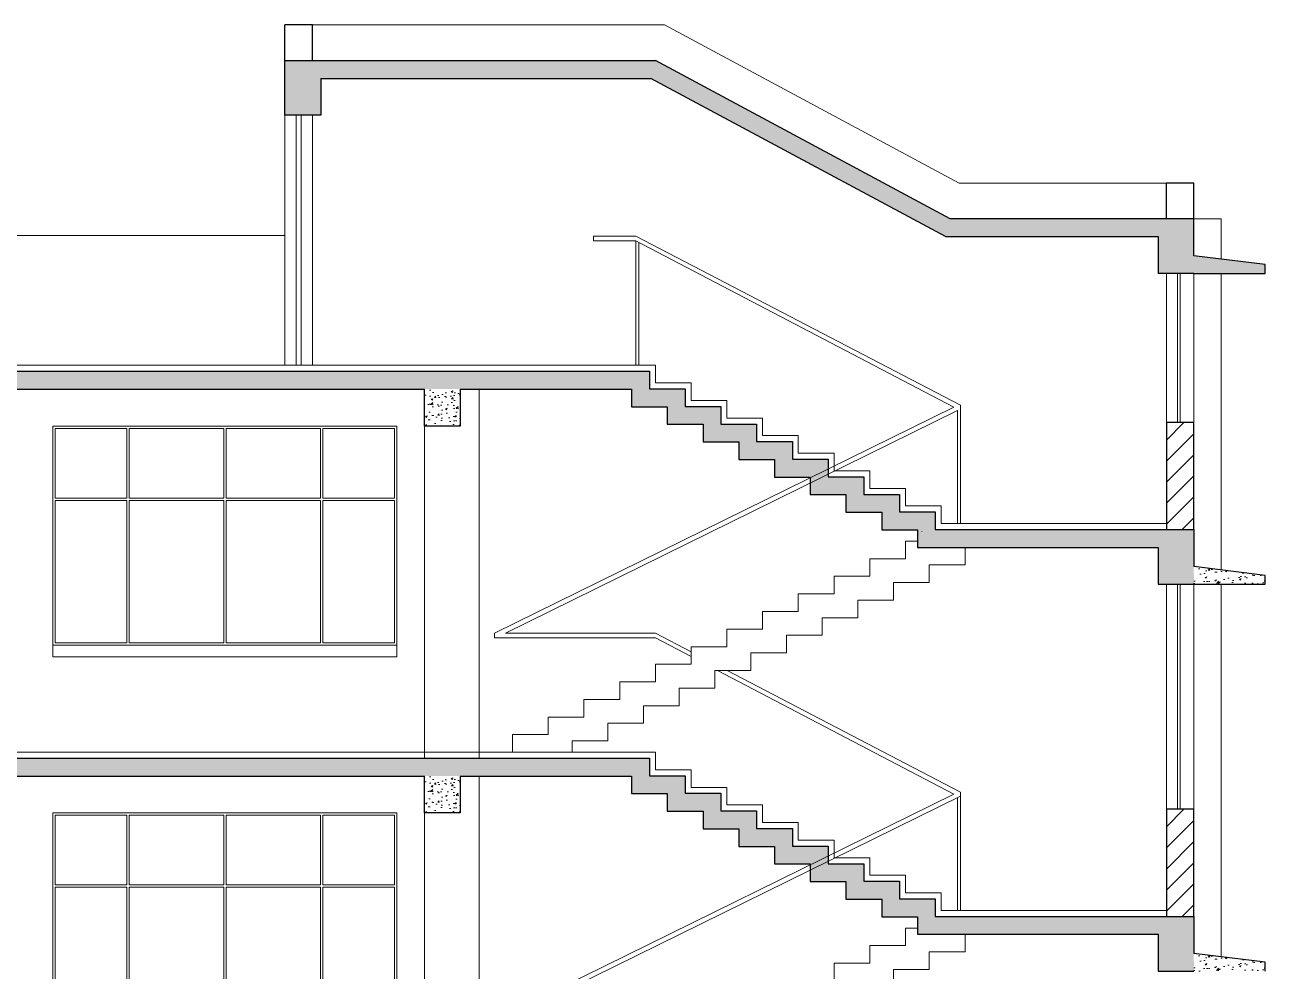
# Model space of a CAD drawing. Header units: millimetres. Extents: x 3614 to 12428, y -844 to 6844.
# Drawn here: x 5514.54 to 5524.96, y -585.1 to -577.15 of the extents above; entities that cross this region are included whole.
import ezdxf

# ---------------------------------------------------------------- set-up
doc = ezdxf.new("R2010")
doc.units = ezdxf.units.MM
doc.header["$LTSCALE"] = 40
doc.header["$MEASUREMENT"] = 0
for name, color, linetype, lineweight in [('CLL LEV.', 15, 'CONTINUOUS', 18), ('Column Hatch', 253, 'CONTINUOUS', 13), ('Door', 54, 'CONTINUOUS', 18), ('E1', 7, 'CONTINUOUS', 20), ('E6', 254, 'CONTINUOUS', 15), ('elevation', 7, 'CONTINUOUS', 9), ('FLOOR FINISH', 10, 'CONTINUOUS', 15), ('Hatch', 42, 'CONTINUOUS', 15), ('Railing', 23, 'CONTINUOUS', 18), ('Stair', 1, 'CONTINUOUS', 15), ('Wall', 7, 'CONTINUOUS', 30), ('Window', 150, 'CONTINUOUS', 15), ('Window-Wall', 7, 'CONTINUOUS', 18)]:
    doc.layers.add(name, color=color, linetype=linetype, lineweight=lineweight)

# ---------------------------------------------------------------- blocks, each defined once
blk = doc.blocks.new('WINDOW FRONT CORR')
at = {"layer": 'CLL LEV.', "ltscale": 0.05}
blk.add_line((6032.887, -394.511), (6035.777, -394.511), dxfattribs=at)
at = {"layer": 'CLL LEV.', "linetype": 'Continuous', "ltscale": 0.05}
blk.add_lwpolyline([(6035.777, -394.511), (6032.887, -394.511), (6032.887, -394.611), (6035.777, -394.611)], close=True, dxfattribs=at)
at = {"layer": 'Window', "linetype": 'Continuous', "ltscale": 0.05}
blk.add_lwpolyline([(6032.887, -394.511), (6035.777, -394.511), (6035.777, -392.671), (6032.887, -392.671)], close=True, dxfattribs=at)
at = {"layer": 'Window', "ltscale": 0.05}
for points in [[(6033.51, -393.276), (6032.907, -393.276), (6032.907, -392.691), (6033.51, -392.691)], [(6033.53, -393.276), (6034.322, -393.276), (6034.322, -392.691), (6033.53, -392.691)], [(6034.342, -393.276), (6035.135, -393.276), (6035.135, -392.691), (6034.342, -392.691)], [(6035.155, -393.276), (6035.757, -393.276), (6035.757, -392.691), (6035.155, -392.691)], [(6033.51, -394.491), (6032.907, -394.491), (6032.907, -393.296), (6033.51, -393.296)], [(6033.53, -394.491), (6034.322, -394.491), (6034.322, -393.296), (6033.53, -393.296)], [(6034.342, -394.491), (6035.135, -394.491), (6035.135, -393.296), (6034.342, -393.296)], [(6035.155, -394.491), (6035.757, -394.491), (6035.757, -393.296), (6035.155, -393.296)]]:
    blk.add_lwpolyline(points, close=True, dxfattribs=at)
blk = doc.blocks.new('railing')
at = {"layer": 'Railing'}
for p, q in [((5461.695, -587.249), (5458.97, -588.67)), ((5461.695, -587.249), (5462.052, -587.249)), ((5462.052, -587.289), (5462.052, -587.249)), ((5461.695, -587.289), (5459.027, -588.686)), ((5461.67, -588.334), (5461.67, -587.302)), ((5461.695, -588.334), (5461.695, -587.289)), ((5461.695, -587.289), (5462.052, -587.289)), ((5458.97, -589.664), (5458.97, -588.67)), ((5462.792, -590.584), (5458.995, -588.714)), ((5458.995, -589.664), (5458.995, -588.714)), ((5462.882, -590.584), (5459.027, -588.686)), ((5459.295, -589.733), (5459.295, -589.73)), ((5461.532, -590.584), (5461.232, -590.74)), ((5461.532, -590.584), (5462.792, -590.584)), ((5462.882, -590.624), (5462.882, -590.584)), ((5461.532, -590.624), (5461.232, -590.781)), ((5461.532, -590.624), (5462.882, -590.624)), ((5460.93, -590.898), (5458.97, -591.92)), ((5461.01, -590.898), (5459.027, -591.936)), ((5458.97, -592.914), (5458.97, -591.92)), ((5462.792, -593.834), (5458.97, -591.952)), ((5462.882, -593.834), (5459.027, -591.936)), ((5458.995, -592.914), (5458.995, -591.964)), ((5462.57, -594.686), (5462.57, -593.725)), ((5461.532, -593.834), (5461.232, -593.99)), ((5461.532, -593.834), (5462.792, -593.834)), ((5462.595, -594.686), (5462.595, -593.737)), ((5462.882, -593.834), (5462.882, -593.874)), ((5461.532, -593.874), (5461.232, -594.031)), ((5461.532, -593.874), (5462.882, -593.874)), ((5460.93, -594.148), (5458.97, -595.17)), ((5461.01, -594.148), (5459.027, -595.186)), ((5458.97, -596.164), (5458.97, -595.17)), ((5462.882, -597.084), (5459.027, -595.186)), ((5462.792, -597.084), (5458.97, -595.202)), ((5458.995, -596.164), (5458.995, -595.214)), ((5461.532, -597.084), (5461.232, -597.24)), ((5461.532, -597.124), (5461.232, -597.281)), ((5461.532, -597.084), (5462.792, -597.084)), ((5461.532, -597.124), (5462.882, -597.124)), ((5462.882, -597.084), (5462.882, -597.124)), ((5460.93, -597.398), (5458.97, -598.42)), ((5461.01, -597.398), (5459.027, -598.436)), ((5458.97, -599.414), (5458.97, -598.42)), ((5460.022, -598.97), (5458.97, -598.452)), ((5458.995, -599.414), (5458.995, -598.464)), ((5460.032, -598.931), (5459.027, -598.436)), ((5462.732, -600.26), (5460.195, -599.011)), ((5462.714, -600.296), (5460.232, -599.074)), ((5459.873, -599.856), (5459.873, -599.318)), ((5459.91, -599.858), (5459.91, -599.318)), ((5460.77, -600.3), (5460.77, -599.338)), ((5460.806, -600.302), (5460.806, -599.353)), ((5461.666, -600.743), (5461.666, -599.782)), ((5461.706, -600.743), (5461.706, -599.794)), ((5462.566, -601.186), (5462.566, -600.225)), ((5462.606, -601.186), (5462.606, -600.237)), ((5462.714, -600.296), (5462.732, -600.26))]:
    blk.add_line(p, q, dxfattribs=at)
at = {"layer": 'Railing', "ltscale": 0.05}
for points in [[(5460.232, -599.119), (5460.77, -599.388), (5460.77, -599.411), (5460.232, -599.142)], [(5459.954, -599.17), (5460.77, -599.578), (5460.77, -599.601), (5459.932, -599.182)]]:
    blk.add_lwpolyline(points, dxfattribs=at)
for points in [[(5459.91, -599.338), (5460.77, -599.768), (5460.77, -599.791), (5459.91, -599.361)], [(5460.806, -599.401), (5461.666, -599.831), (5461.666, -599.854), (5460.806, -599.424)], [(5459.91, -599.528), (5460.77, -599.958), (5460.77, -599.981), (5459.91, -599.551)], [(5460.806, -599.591), (5461.666, -600.021), (5461.666, -600.044), (5460.806, -599.614)], [(5460.806, -599.782), (5461.666, -600.212), (5461.666, -600.234), (5460.806, -599.804)], [(5461.706, -599.845), (5462.566, -600.275), (5462.566, -600.297), (5461.706, -599.867)], [(5460.806, -599.972), (5461.666, -600.402), (5461.666, -600.424), (5460.806, -599.994)], [(5461.706, -600.035), (5462.566, -600.465), (5462.566, -600.487), (5461.706, -600.057)], [(5461.706, -600.225), (5462.566, -600.655), (5462.566, -600.677), (5461.706, -600.247)], [(5461.706, -600.415), (5462.566, -600.845), (5462.566, -600.867), (5461.706, -600.437)]]:
    blk.add_lwpolyline(points, close=True, dxfattribs=at)

msp = doc.modelspace()

# ---------------------------------------------------------------- hatches: boundary and pattern name
at = {"layer": 'Column Hatch', "ltscale": 0.05}
h = msp.add_hatch(dxfattribs=at)
h.set_pattern_fill('ANSI31', color=256)
h.set_pattern_definition([(45, (-344.00288, -120.16366), (-0.0883883476, 0.0883883476), [])])
h.paths.add_polyline_path([(5524.129, -581.3893), (5524.359, -581.3893), (5524.359, -580.4893), (5524.129, -580.4893)])
h = msp.add_hatch(dxfattribs=at)
h.set_pattern_fill('ANSI31', color=256)
h.set_pattern_definition([(45, (-344.00288, -123.41366), (-0.0883883476, 0.0883883476), [])])
h.paths.add_polyline_path([(5524.129, -584.6393), (5524.359, -584.6393), (5524.359, -583.7393), (5524.129, -583.7393)])
at = {"layer": 'Hatch', "ltscale": 0.05}
h = msp.add_hatch(dxfattribs=at)
h.set_pattern_fill('AR-CONC', color=256, scale=0.02)
h.set_pattern_definition([(50, (-0.02, 0), (0.1434520365, -0.012550427), [0.015, -0.165]), (355, (-0.02, 0), (-0.0277502667, 0.1504384267), [0.012, -0.132]), (100.4514445, (-0.00805, -0.00105), (0.1157017693, 0.1378879982), [0.0127480384, -0.1402284224]), (46.1842, (-0.02, 0.04), (0.213448266, -0.033103856), [0.0225, -0.2475]), (96.6356355, (-0.00221, 0.03724), (0.186932389, 0.19482372), [0.019122068, -0.210342752]), (351.184164, (-0.02, 0.04), (0.186932389, 0.19482372), [0.018, -0.198]), (21, (-6e-12, 0.03), (0.1193814104, -0.0805237781), [0.015, -0.165]), (326, (-6e-12, 0.03), (0.0486630664, 0.145030009), [0.012, -0.132]), (71.4514447, (0.00995, 0.02329), (0.1680444753, 0.0645062306), [0.012748038, -0.1402284224]), (37.5, (-0.02, 0), (0.00243197106, 0.06657877077), [0, -0.1304, 0, -0.134, 0, -0.1325]), (7.5, (-0.02, 0), (0.0526139075, 0.0788823424), [0, -0.0764, 0, -0.1274, 0, -0.0505]), (327.5, (-0.0646, 0), (0.10676448723, -0.00451097435), [0, -0.05, 0, -0.156, 0, -0.207]), (317.5, (-0.0846, 0), (0.1166372339, 0.0200209965), [0, -0.065, 0, -0.1036, 0, -0.147])])
h.paths.add_polyline_path([(5524.359, -579.2393), (5524.959, -579.2393), (5524.959, -579.1643), (5524.359, -579.0893), (5524.359, -578.7793), (5522.313, -578.7793), (5519.839, -577.4498), (5516.729, -577.4498), (5516.729, -577.9098), (5517.029, -577.9098), (5517.029, -577.5998), (5519.8012, -577.5998), (5522.2752, -578.9293), (5524.059, -578.9293), (5524.059, -579.2393)])
h = msp.add_hatch(dxfattribs=at)
h.set_pattern_fill('AR-CONC', color=256, scale=0.02)
h.set_pattern_definition([(50, (-342.27228, -120.63462), (0.1434520365, -0.012550427), [0.015, -0.165]), (355, (-342.27228, -120.63462), (-0.0277502667, 0.1504384267), [0.012, -0.132]), (100.4514445, (-342.26033, -120.63566), (0.1157017693, 0.1378879982), [0.0127480384, -0.1402284224]), (46.1842, (-342.27228, -120.59462), (0.213448266, -0.033103856), [0.0225, -0.2475]), (96.6356355, (-342.2545, -120.59737), (0.186932389, 0.19482372), [0.019122068, -0.210342752]), (351.184164, (-342.27228, -120.59462), (0.186932389, 0.19482372), [0.018, -0.198]), (21, (-342.25228, -120.60462), (0.1193814104, -0.0805237781), [0.015, -0.165]), (326, (-342.25228, -120.60462), (0.0486630664, 0.145030009), [0.012, -0.132]), (71.4514447, (-342.24233, -120.61133), (0.1680444753, 0.0645062306), [0.012748038, -0.1402284224]), (37.5, (-342.27228, -120.634616), (0.00243197106, 0.06657877077), [0, -0.1304, 0, -0.134, 0, -0.1325]), (7.5, (-342.27228, -120.634616), (0.0526139075, 0.0788823424), [0, -0.0764, 0, -0.1274, 0, -0.0505]), (327.5, (-342.31688, -120.634616), (0.10676448723, -0.00451097435), [0, -0.05, 0, -0.156, 0, -0.207]), (317.5, (-342.33688, -120.63462), (0.1166372339, 0.0200209965), [0, -0.065, 0, -0.1036, 0, -0.147])])
h.paths.add_polyline_path([(5465.219, -580.2098), (5518.199, -580.2098), (5518.199, -580.0598), (5465.219, -580.0598)])
h = msp.add_hatch(dxfattribs=at)
h.set_pattern_fill('AR-CONC', color=256, scale=0.02)
h.set_pattern_definition([(50, (-0.02, 6.5), (0.1434520365, -0.012550427), [0.015, -0.165]), (355, (-0.02, 6.5), (-0.0277502667, 0.1504384267), [0.012, -0.132]), (100.4514445, (-0.00805, 6.49895), (0.1157017693, 0.1378879982), [0.0127480384, -0.1402284224]), (46.1842, (-0.02, 6.54), (0.213448266, -0.033103856), [0.0225, -0.2475]), (96.6356355, (-0.00221, 6.53724), (0.186932389, 0.19482372), [0.019122068, -0.210342752]), (351.184164, (-0.02, 6.54), (0.186932389, 0.19482372), [0.018, -0.198]), (21, (-4e-12, 6.53), (0.1193814104, -0.0805237781), [0.015, -0.165]), (326, (-4e-12, 6.53), (0.0486630664, 0.145030009), [0.012, -0.132]), (71.4514447, (0.00995, 6.52329), (0.1680444753, 0.0645062306), [0.012748038, -0.1402284224]), (37.5, (-0.02, 6.5), (0.00243197106, 0.06657877077), [0, -0.1304, 0, -0.134, 0, -0.1325]), (7.5, (-0.02, 6.5), (0.0526139075, 0.0788823424), [0, -0.0764, 0, -0.1274, 0, -0.0505]), (327.5, (-0.0646, 6.5), (0.10676448723, -0.00451097435), [0, -0.05, 0, -0.156, 0, -0.207]), (317.5, (-0.0846, 6.5), (0.1166372339, 0.0200209965), [0, -0.065, 0, -0.1036, 0, -0.147])])
h.paths.add_polyline_path([(5524.3576, -581.3893), (5524.3603, -581.8493), (5524.059, -581.8493), (5524.059, -581.5393), (5522.039, -581.5393), (5522.039, -581.3916), (5521.739, -581.3916), (5521.739, -581.2439), (5521.439, -581.2439), (5521.439, -581.0961), (5521.139, -581.0961), (5521.139, -580.9549), (5520.839, -580.9549), (5520.839, -580.8007), (5520.539, -580.8007), (5520.539, -580.653), (5520.239, -580.653), (5520.239, -580.5052), (5519.939, -580.5052), (5519.939, -580.3575), (5519.639, -580.3575), (5519.639, -580.2098), (5518.199, -580.2098), (5518.199, -580.0598), (5519.789, -580.0598), (5519.789, -580.2075), (5520.089, -580.2075), (5520.089, -580.3552), (5520.389, -580.3552), (5520.389, -580.503), (5520.689, -580.503), (5520.689, -580.6507), (5520.989, -580.6507), (5520.989, -580.7984), (5521.289, -580.7984), (5521.289, -580.9461), (5521.589, -580.9461), (5521.589, -581.0939), (5521.889, -581.0939), (5521.889, -581.2416), (5522.189, -581.2416), (5522.189, -581.3893)])
h = msp.add_hatch(dxfattribs=at)
h.set_pattern_fill('AR-CONC', color=256, scale=0.02)
h.set_pattern_definition([(50, (52.68, 0), (0.1434520365, -0.012550427), [0.015, -0.165]), (355, (52.68, 0), (-0.0277502667, 0.1504384267), [0.012, -0.132]), (100.4514445, (52.69195, -0.00105), (0.1157017693, 0.1378879982), [0.0127480384, -0.1402284224]), (46.1842, (52.68, 0.04), (0.213448266, -0.033103856), [0.0225, -0.2475]), (96.6356355, (52.69779, 0.03724), (0.186932389, 0.19482372), [0.019122068, -0.210342752]), (351.184164, (52.68, 0.04), (0.186932389, 0.19482372), [0.018, -0.198]), (21, (52.7, 0.03), (0.1193814104, -0.0805237781), [0.015, -0.165]), (326, (52.7, 0.03), (0.0486630664, 0.145030009), [0.012, -0.132]), (71.4514447, (52.70995, 0.02329), (0.1680444753, 0.0645062306), [0.012748038, -0.1402284224]), (37.5, (52.68, 0), (0.00243197106, 0.06657877077), [0, -0.1304, 0, -0.134, 0, -0.1325]), (7.5, (52.68, 0), (0.0526139075, 0.0788823424), [0, -0.0764, 0, -0.1274, 0, -0.0505]), (327.5, (52.6354, 0), (0.10676448723, -0.00451097435), [0, -0.05, 0, -0.156, 0, -0.207]), (317.5, (52.6154, 0), (0.1166372339, 0.0200209965), [0, -0.065, 0, -0.1036, 0, -0.147])])
h.paths.add_polyline_path([(5517.899, -580.5198), (5518.199, -580.5198), (5518.199, -580.2098), (5517.899, -580.2098)])
h = msp.add_hatch(dxfattribs=at)
h.set_pattern_fill('AR-CONC', color=256, scale=0.02)
h.set_pattern_definition([(50, (0.07, 2.98045), (0.1434520365, -0.012550427), [0.015, -0.165]), (355, (0.07, 2.98045), (-0.0277502667, 0.1504384267), [0.012, -0.132]), (100.4514445, (0.08195, 2.97941), (0.1157017693, 0.1378879982), [0.0127480384, -0.1402284224]), (46.1842, (0.07, 3.02045), (0.213448266, -0.033103856), [0.0225, -0.2475]), (96.6356355, (0.08779, 3.0177), (0.186932389, 0.19482372), [0.019122068, -0.210342752]), (351.184164, (0.07, 3.02045), (0.186932389, 0.19482372), [0.018, -0.198]), (21, (0.09, 3.01045), (0.1193814104, -0.0805237781), [0.015, -0.165]), (326, (0.09, 3.01045), (0.0486630664, 0.145030009), [0.012, -0.132]), (71.4514447, (0.09995, 3.00374), (0.1680444753, 0.0645062306), [0.012748038, -0.1402284224]), (37.5, (0.07, 2.980455), (0.00243197106, 0.06657877077), [0, -0.1304, 0, -0.134, 0, -0.1325]), (7.5, (0.07, 2.980455), (0.0526139075, 0.0788823424), [0, -0.0764, 0, -0.1274, 0, -0.0505]), (327.5, (0.0254, 2.980455), (0.10676448723, -0.00451097435), [0, -0.05, 0, -0.156, 0, -0.207]), (317.5, (0.0054, 2.98045), (0.1166372339, 0.0200209965), [0, -0.065, 0, -0.1036, 0, -0.147])])
h.paths.add_polyline_path([(5524.359, -581.6993), (5524.959, -581.7743), (5524.959, -581.8493), (5524.359, -581.8493)])
h = msp.add_hatch(dxfattribs=at)
h.set_pattern_fill('AR-CONC', color=256, scale=0.02)
h.set_pattern_definition([(50, (-342.27228, -123.88462), (0.1434520365, -0.012550427), [0.015, -0.165]), (355, (-342.27228, -123.88462), (-0.0277502667, 0.1504384267), [0.012, -0.132]), (100.4514445, (-342.26033, -123.88566), (0.1157017693, 0.1378879982), [0.0127480384, -0.1402284224]), (46.1842, (-342.27228, -123.84462), (0.213448266, -0.033103856), [0.0225, -0.2475]), (96.6356355, (-342.2545, -123.84737), (0.186932389, 0.19482372), [0.019122068, -0.210342752]), (351.184164, (-342.27228, -123.84462), (0.186932389, 0.19482372), [0.018, -0.198]), (21, (-342.25228, -123.85462), (0.1193814104, -0.0805237781), [0.015, -0.165]), (326, (-342.25228, -123.85462), (0.0486630664, 0.145030009), [0.012, -0.132]), (71.4514447, (-342.24233, -123.86133), (0.1680444753, 0.0645062306), [0.012748038, -0.1402284224]), (37.5, (-342.27228, -123.884616), (0.00243197106, 0.06657877077), [0, -0.1304, 0, -0.134, 0, -0.1325]), (7.5, (-342.27228, -123.884616), (0.0526139075, 0.0788823424), [0, -0.0764, 0, -0.1274, 0, -0.0505]), (327.5, (-342.31688, -123.884616), (0.10676448723, -0.00451097435), [0, -0.05, 0, -0.156, 0, -0.207]), (317.5, (-342.33688, -123.88462), (0.1166372339, 0.0200209965), [0, -0.065, 0, -0.1036, 0, -0.147])])
h.paths.add_polyline_path([(5465.219, -583.4598), (5518.199, -583.4598), (5518.199, -583.3098), (5465.219, -583.3098)])
h = msp.add_hatch(dxfattribs=at)
h.set_pattern_fill('AR-CONC', color=256, scale=0.02)
h.set_pattern_definition([(50, (-0.02, 3.25), (0.1434520365, -0.012550427), [0.015, -0.165]), (355, (-0.02, 3.25), (-0.0277502667, 0.1504384267), [0.012, -0.132]), (100.4514445, (-0.00805, 3.24895), (0.1157017693, 0.1378879982), [0.0127480384, -0.1402284224]), (46.1842, (-0.02, 3.29), (0.213448266, -0.033103856), [0.0225, -0.2475]), (96.6356355, (-0.00221, 3.28724), (0.186932389, 0.19482372), [0.019122068, -0.210342752]), (351.184164, (-0.02, 3.29), (0.186932389, 0.19482372), [0.018, -0.198]), (21, (-2e-12, 3.28), (0.1193814104, -0.0805237781), [0.015, -0.165]), (326, (-2e-12, 3.28), (0.0486630664, 0.145030009), [0.012, -0.132]), (71.4514447, (0.00995, 3.27329), (0.1680444753, 0.0645062306), [0.012748038, -0.1402284224]), (37.5, (-0.02, 3.25), (0.00243197106, 0.06657877077), [0, -0.1304, 0, -0.134, 0, -0.1325]), (7.5, (-0.02, 3.25), (0.0526139075, 0.0788823424), [0, -0.0764, 0, -0.1274, 0, -0.0505]), (327.5, (-0.0646, 3.25), (0.10676448723, -0.00451097435), [0, -0.05, 0, -0.156, 0, -0.207]), (317.5, (-0.0846, 3.25), (0.1166372339, 0.0200209965), [0, -0.065, 0, -0.1036, 0, -0.147])])
h.paths.add_polyline_path([(5524.3576, -584.6393), (5524.3603, -585.0993), (5524.059, -585.0993), (5524.059, -584.7893), (5522.039, -584.7893), (5522.039, -584.6416), (5521.739, -584.6416), (5521.739, -584.4939), (5521.439, -584.4939), (5521.439, -584.3461), (5521.139, -584.3461), (5521.139, -584.2049), (5520.839, -584.2049), (5520.839, -584.0507), (5520.539, -584.0507), (5520.539, -583.903), (5520.239, -583.903), (5520.239, -583.7552), (5519.939, -583.7552), (5519.939, -583.6075), (5519.639, -583.6075), (5519.639, -583.4598), (5518.199, -583.4598), (5518.199, -583.3098), (5519.789, -583.3098), (5519.789, -583.4575), (5520.089, -583.4575), (5520.089, -583.6052), (5520.389, -583.6052), (5520.389, -583.753), (5520.689, -583.753), (5520.689, -583.9007), (5520.989, -583.9007), (5520.989, -584.0484), (5521.289, -584.0484), (5521.289, -584.1961), (5521.589, -584.1961), (5521.589, -584.3439), (5521.889, -584.3439), (5521.889, -584.4916), (5522.189, -584.4916), (5522.189, -584.6393)])
h = msp.add_hatch(dxfattribs=at)
h.set_pattern_fill('AR-CONC', color=256, scale=0.02)
h.set_pattern_definition([(50, (52.68, -3.25), (0.1434520365, -0.012550427), [0.015, -0.165]), (355, (52.68, -3.25), (-0.0277502667, 0.1504384267), [0.012, -0.132]), (100.4514445, (52.69195, -3.25105), (0.1157017693, 0.1378879982), [0.0127480384, -0.1402284224]), (46.1842, (52.68, -3.21), (0.213448266, -0.033103856), [0.0225, -0.2475]), (96.6356355, (52.69779, -3.21276), (0.186932389, 0.19482372), [0.019122068, -0.210342752]), (351.184164, (52.68, -3.21), (0.186932389, 0.19482372), [0.018, -0.198]), (21, (52.7, -3.22), (0.1193814104, -0.0805237781), [0.015, -0.165]), (326, (52.7, -3.22), (0.0486630664, 0.145030009), [0.012, -0.132]), (71.4514447, (52.70995, -3.22671), (0.1680444753, 0.0645062306), [0.012748038, -0.1402284224]), (37.5, (52.68, -3.25), (0.00243197106, 0.06657877077), [0, -0.1304, 0, -0.134, 0, -0.1325]), (7.5, (52.68, -3.25), (0.0526139075, 0.0788823424), [0, -0.0764, 0, -0.1274, 0, -0.0505]), (327.5, (52.6354, -3.25), (0.10676448723, -0.00451097435), [0, -0.05, 0, -0.156, 0, -0.207]), (317.5, (52.6154, -3.25), (0.1166372339, 0.0200209965), [0, -0.065, 0, -0.1036, 0, -0.147])])
h.paths.add_polyline_path([(5517.899, -583.7698), (5518.199, -583.7698), (5518.199, -583.4598), (5517.899, -583.4598)])
h = msp.add_hatch(dxfattribs=at)
h.set_pattern_fill('AR-CONC', color=256, scale=0.02)
h.set_pattern_definition([(50, (0.07, -0.26955), (0.1434520365, -0.012550427), [0.015, -0.165]), (355, (0.07, -0.26955), (-0.0277502667, 0.1504384267), [0.012, -0.132]), (100.4514445, (0.08195, -0.27059), (0.1157017693, 0.1378879982), [0.0127480384, -0.1402284224]), (46.1842, (0.07, -0.22955), (0.213448266, -0.033103856), [0.0225, -0.2475]), (96.6356355, (0.08779, -0.2323), (0.186932389, 0.19482372), [0.019122068, -0.210342752]), (351.184164, (0.07, -0.22955), (0.186932389, 0.19482372), [0.018, -0.198]), (21, (0.09, -0.23955), (0.1193814104, -0.0805237781), [0.015, -0.165]), (326, (0.09, -0.23955), (0.0486630664, 0.145030009), [0.012, -0.132]), (71.4514447, (0.09995, -0.24626), (0.1680444753, 0.0645062306), [0.012748038, -0.1402284224]), (37.5, (0.07, -0.269545), (0.00243197106, 0.06657877077), [0, -0.1304, 0, -0.134, 0, -0.1325]), (7.5, (0.07, -0.269545), (0.0526139075, 0.0788823424), [0, -0.0764, 0, -0.1274, 0, -0.0505]), (327.5, (0.0254, -0.269545), (0.10676448723, -0.00451097435), [0, -0.05, 0, -0.156, 0, -0.207]), (317.5, (0.0054, -0.26955), (0.1166372339, 0.0200209965), [0, -0.065, 0, -0.1036, 0, -0.147])])
h.paths.add_polyline_path([(5524.359, -584.9493), (5524.959, -585.0243), (5524.959, -585.0993), (5524.359, -585.0993)])

# ---------------------------------------------------------------- linework, layer by layer
at = {"layer": 'Door', "linetype": 'Continuous', "ltscale": 0.05}
for p, q in [((5516.824, -577.9098), (5516.824, -580.0098)), ((5516.864, -577.9098), (5516.864, -580.0098))]:
    msp.add_line(p, q, dxfattribs=at)
at = {"layer": 'E1', "linetype": 'Continuous', "ltscale": 0.05}
for p, q in [((5524.359, -578.7793), (5524.589, -578.7793)), ((5524.589, -578.7793), (5524.589, -579.1181)), ((5524.589, -579.2393), (5524.589, -581.7281)), ((5517.899, -580.2098), (5517.899, -583.3098)), ((5518.359, -580.2098), (5518.359, -583.3098)), ((5524.589, -581.8493), (5524.589, -584.9781)), ((5517.899, -583.4598), (5517.899, -586.5598)), ((5518.359, -583.4598), (5518.359, -586.5598))]:
    msp.add_line(p, q, dxfattribs=at)
at = {"layer": 'E6', "color": 5, "linetype": 'Continuous', "lineweight": 30, "ltscale": 0.05}
for p, q in [((5516.729, -577.9098), (5516.729, -577.4498)), ((5516.729, -577.4498), (5519.839, -577.4498)), ((5522.313, -578.7793), (5519.839, -577.4498)), ((5517.029, -577.5998), (5517.029, -577.9098)), ((5517.029, -577.5998), (5519.8012, -577.5998)), ((5522.2752, -578.9293), (5519.8012, -577.5998)), ((5517.029, -577.9098), (5516.729, -577.9098)), ((5522.2752, -578.9293), (5524.059, -578.9293)), ((5524.059, -578.9293), (5524.059, -579.2393)), ((5524.359, -579.2393), (5524.059, -579.2393)), ((5465.519, -580.0598), (5517.899, -580.0598)), ((5517.579, -580.0598), (5518.589, -580.0598)), ((5518.589, -580.0598), (5519.789, -580.0598)), ((5519.789, -580.0598), (5519.789, -580.2075)), ((5465.519, -580.2098), (5517.899, -580.2098)), ((5517.899, -580.5198), (5517.899, -580.2098)), ((5518.199, -580.2098), (5518.199, -580.5198)), ((5519.789, -580.2075), (5520.089, -580.2075)), ((5520.089, -580.2075), (5520.089, -580.3552)), ((5520.089, -580.3552), (5520.389, -580.3552)), ((5520.389, -580.3552), (5520.389, -580.503)), ((5520.389, -580.503), (5520.689, -580.503)), ((5520.689, -580.503), (5520.689, -580.6507)), ((5518.199, -580.5198), (5517.899, -580.5198)), ((5520.689, -580.6507), (5520.989, -580.6507)), ((5520.989, -580.6507), (5520.989, -580.7984)), ((5520.989, -580.7984), (5521.289, -580.7984)), ((5521.289, -580.7984), (5521.289, -580.9461)), ((5521.289, -580.9461), (5521.589, -580.9461)), ((5521.589, -580.9461), (5521.589, -581.0939)), ((5521.589, -581.0939), (5521.889, -581.0939)), ((5521.889, -581.0939), (5521.889, -581.2416)), ((5521.739, -581.2439), (5521.739, -581.3916)), ((5521.889, -581.2416), (5522.189, -581.2416)), ((5522.189, -581.2416), (5522.189, -581.3893)), ((5521.739, -581.3916), (5522.039, -581.3916)), ((5522.039, -581.3916), (5522.039, -581.5393)), ((5522.189, -581.3893), (5524.359, -581.3893)), ((5524.359, -581.3893), (5524.359, -581.6993)), ((5522.039, -581.5393), (5524.059, -581.5393)), ((5524.059, -581.5393), (5524.059, -581.8493)), ((5524.959, -581.7743), (5524.359, -581.6993)), ((5524.059, -581.8493), (5524.359, -581.8493)), ((5524.359, -581.8493), (5524.959, -581.8493)), ((5524.959, -581.8493), (5524.959, -581.7743)), ((5465.519, -583.3098), (5517.899, -583.3098)), ((5465.519, -583.4598), (5517.899, -583.4598)), ((5517.899, -583.7698), (5517.899, -583.4598)), ((5518.199, -583.4598), (5518.199, -583.7698)), ((5518.199, -583.7698), (5517.899, -583.7698)), ((5524.959, -585.0243), (5524.359, -584.9493)), ((5524.959, -585.0993), (5524.959, -585.0243)), ((5524.059, -585.0993), (5524.359, -585.0993))]:
    msp.add_line(p, q, dxfattribs=at)
at = {"layer": 'E6', "linetype": 'Continuous', "ltscale": 0.05}
msp.add_line((5493.974, -578.9198), (5516.729, -578.9198), dxfattribs=at)
at = {"layer": 'E6', "color": 5, "linetype": 'Continuous', "lineweight": 30, "ltscale": 0.05}
for points in [[(5524.359, -579.2393), (5524.959, -579.2393), (5524.959, -579.1643), (5524.359, -579.0893), (5524.359, -578.7793), (5522.313, -578.7793)], [(5518.199, -580.2098), (5518.589, -580.2098), (5519.639, -580.2098), (5519.639, -580.3575), (5519.939, -580.3575), (5519.939, -580.5052), (5520.239, -580.5052), (5520.239, -580.653), (5520.539, -580.653)], [(5520.539, -580.653), (5520.539, -580.8007), (5520.839, -580.8007), (5520.839, -580.9484), (5521.139, -580.9484), (5521.139, -581.0961), (5521.439, -581.0961), (5521.439, -581.2439), (5521.739, -581.2439)], [(5517.579, -583.3098), (5518.589, -583.3098), (5519.789, -583.3098), (5519.789, -583.4575), (5520.089, -583.4575), (5520.089, -583.6052), (5520.389, -583.6052), (5520.389, -583.753), (5520.689, -583.753), (5520.689, -583.9007), (5520.989, -583.9007), (5520.989, -584.0484), (5521.289, -584.0484), (5521.289, -584.1961), (5521.589, -584.1961), (5521.589, -584.3439), (5521.889, -584.3439), (5521.889, -584.4916), (5522.189, -584.4916), (5522.189, -584.6393), (5524.359, -584.6393), (5524.359, -584.9493)], [(5518.199, -583.4598), (5518.589, -583.4598), (5519.639, -583.4598), (5519.639, -583.6075), (5519.939, -583.6075), (5519.939, -583.7552), (5520.239, -583.7552), (5520.239, -583.903), (5520.539, -583.903)], [(5520.539, -583.903), (5520.539, -584.0507), (5520.839, -584.0507), (5520.839, -584.1984), (5521.139, -584.1984), (5521.139, -584.3461), (5521.439, -584.3461), (5521.439, -584.4939), (5521.739, -584.4939)], [(5521.739, -584.4939), (5521.739, -584.6416), (5522.039, -584.6416), (5522.039, -584.7893), (5524.059, -584.7893), (5524.059, -585.0993)]]:
    msp.add_lwpolyline(points, dxfattribs=at)
at = {"layer": 'elevation', "ltscale": 0.05}
for p, q in [((5516.959, -577.1498), (5519.9145, -577.1498)), ((5522.3885, -578.4793), (5519.9145, -577.1498)), ((5524.129, -578.4793), (5522.3885, -578.4793))]:
    msp.add_line(p, q, dxfattribs=at)
at = {"layer": 'FLOOR FINISH', "ltscale": 0.05}
for p, q in [((5504.566, -580.0098), (5519.839, -580.0098)), ((5504.566, -583.2598), (5519.839, -583.2598))]:
    msp.add_line(p, q, dxfattribs=at)
at = {"layer": 'Hatch', "linetype": 'Continuous', "ltscale": 0.05}
msp.add_line((5524.357, -584.8482), (5524.357, -584.8482), dxfattribs=at)
at = {"layer": 'Stair', "ltscale": 0.05}
for p, q in [((5519.839, -580.0098), (5519.839, -580.1575)), ((5519.839, -580.1575), (5520.139, -580.1575)), ((5520.139, -580.1575), (5520.139, -580.3052)), ((5520.139, -580.3052), (5520.439, -580.3052)), ((5520.439, -580.3052), (5520.439, -580.453)), ((5520.439, -580.453), (5520.739, -580.453)), ((5520.739, -580.453), (5520.739, -580.6007)), ((5520.739, -580.6007), (5521.039, -580.6007)), ((5519.839, -583.2598), (5519.839, -583.4075)), ((5519.839, -583.4075), (5520.139, -583.4075)), ((5520.139, -583.4075), (5520.139, -583.5552)), ((5520.139, -583.5552), (5520.439, -583.5552)), ((5520.439, -583.5552), (5520.439, -583.703)), ((5520.439, -583.703), (5520.739, -583.703)), ((5520.739, -583.703), (5520.739, -583.8507)), ((5520.739, -583.8507), (5521.039, -583.8507))]:
    msp.add_line(p, q, dxfattribs=at)
for points in [[(5521.039, -580.6007), (5521.039, -580.7484), (5521.339, -580.7484), (5521.339, -580.8961), (5521.639, -580.8961), (5521.639, -581.0439), (5521.939, -581.0439), (5521.939, -581.1916), (5522.239, -581.1916), (5522.239, -581.3393), (5524.129, -581.3393)], [(5522.559, -581.3393), (5524.129, -581.3393)], [(5519.139, -583.2598), (5519.139, -583.1643), (5519.439, -583.1643), (5519.439, -583.0166), (5519.739, -583.0166), (5519.739, -582.8689), (5520.039, -582.8689), (5520.039, -582.7211), (5520.339, -582.7211), (5520.339, -582.5734), (5520.639, -582.5734), (5520.639, -582.4257), (5520.939, -582.4257), (5520.939, -582.278), (5521.239, -582.278), (5521.239, -582.1302), (5521.539, -582.1302), (5521.539, -581.9825), (5521.839, -581.9825), (5521.839, -581.8348), (5522.139, -581.8348), (5522.139, -581.687), (5522.439, -581.687), (5522.439, -581.5393), (5522.439, -581.5393)], [(5521.039, -582.078), (5521.039, -581.9302), (5521.339, -581.9302), (5521.339, -581.7825), (5521.639, -581.7825), (5521.639, -581.6348), (5521.939, -581.6348), (5521.939, -581.487), (5522.039, -581.487)], [(5519.839, -582.6689), (5519.839, -582.5211), (5520.139, -582.5211), (5520.139, -582.3734), (5520.439, -582.3734), (5520.439, -582.2257), (5520.739, -582.2257), (5520.739, -582.078), (5521.039, -582.078)], [(5518.639, -583.2598), (5518.639, -583.112), (5518.939, -583.112), (5518.939, -582.9643), (5519.239, -582.9643), (5519.239, -582.8166), (5519.539, -582.8166), (5519.539, -582.6689), (5519.839, -582.6689)], [(5521.039, -583.8507), (5521.039, -583.9984), (5521.339, -583.9984), (5521.339, -584.1461), (5521.639, -584.1461), (5521.639, -584.2939), (5521.939, -584.2939), (5521.939, -584.4416), (5522.239, -584.4416), (5522.239, -584.5893), (5524.129, -584.5893)], [(5522.559, -584.5893), (5524.129, -584.5893)], [(5521.039, -585.328), (5521.039, -585.1802), (5521.339, -585.1802), (5521.339, -585.0325), (5521.639, -585.0325), (5521.639, -584.8848), (5521.939, -584.8848), (5521.939, -584.737), (5522.039, -584.737)], [(5521.839, -585.2325), (5521.839, -585.0848), (5522.139, -585.0848), (5522.139, -584.937), (5522.439, -584.937), (5522.439, -584.7893), (5522.439, -584.7893)]]:
    msp.add_lwpolyline(points, dxfattribs=at)
at = {"layer": 'Wall', "ltscale": 0.05}
for p, q in [((5516.729, -577.4498), (5516.729, -577.1498)), ((5516.959, -577.1498), (5516.729, -577.1498)), ((5516.959, -577.4498), (5516.959, -577.1498)), ((5524.129, -578.7793), (5524.129, -578.4793)), ((5524.359, -578.4793), (5524.129, -578.4793)), ((5524.359, -578.7793), (5524.359, -578.4793))]:
    msp.add_line(p, q, dxfattribs=at)
at = {"layer": 'Wall', "linetype": 'Continuous', "ltscale": 0.05}
for points in [[(5524.359, -580.4893), (5524.129, -580.4893), (5524.129, -581.3893), (5524.359, -581.3893)], [(5524.359, -583.7393), (5524.129, -583.7393), (5524.129, -584.6393), (5524.359, -584.6393)]]:
    msp.add_lwpolyline(points, close=True, dxfattribs=at)
at = {"layer": 'Window', "linetype": 'Continuous', "ltscale": 0.05}
for p, q in [((5524.224, -580.4893), (5524.224, -579.2393)), ((5524.244, -580.4893), (5524.244, -579.2393)), ((5524.224, -583.7393), (5524.224, -581.8493)), ((5524.244, -583.7393), (5524.244, -581.8493))]:
    msp.add_line(p, q, dxfattribs=at)
at = {"layer": 'Window-Wall', "linetype": 'Continuous', "ltscale": 0.05}
for points in [[(5516.729, -580.0098), (5516.959, -580.0098), (5516.959, -577.9098), (5516.729, -577.9098)], [(5524.129, -580.4893), (5524.359, -580.4893), (5524.359, -579.2393), (5524.129, -579.2393)], [(5524.129, -583.7393), (5524.359, -583.7393), (5524.359, -581.8493), (5524.129, -581.8493)]]:
    msp.add_lwpolyline(points, close=True, dxfattribs=at)

# ---------------------------------------------------------------- block references
at = {"layer": 'Wall', "xscale": -1}
msp.add_blockref('railing', (10981.3711, 8.3243), dxfattribs=at)
at = {"layer": 'Window', "linetype": 'Continuous', "xscale": -1}
for p in [(11550.5564, -187.8488), (11550.5564, -191.0988)]:
    msp.add_blockref('WINDOW FRONT CORR', p, dxfattribs=at)

doc.saveas('drawing.dxf')
